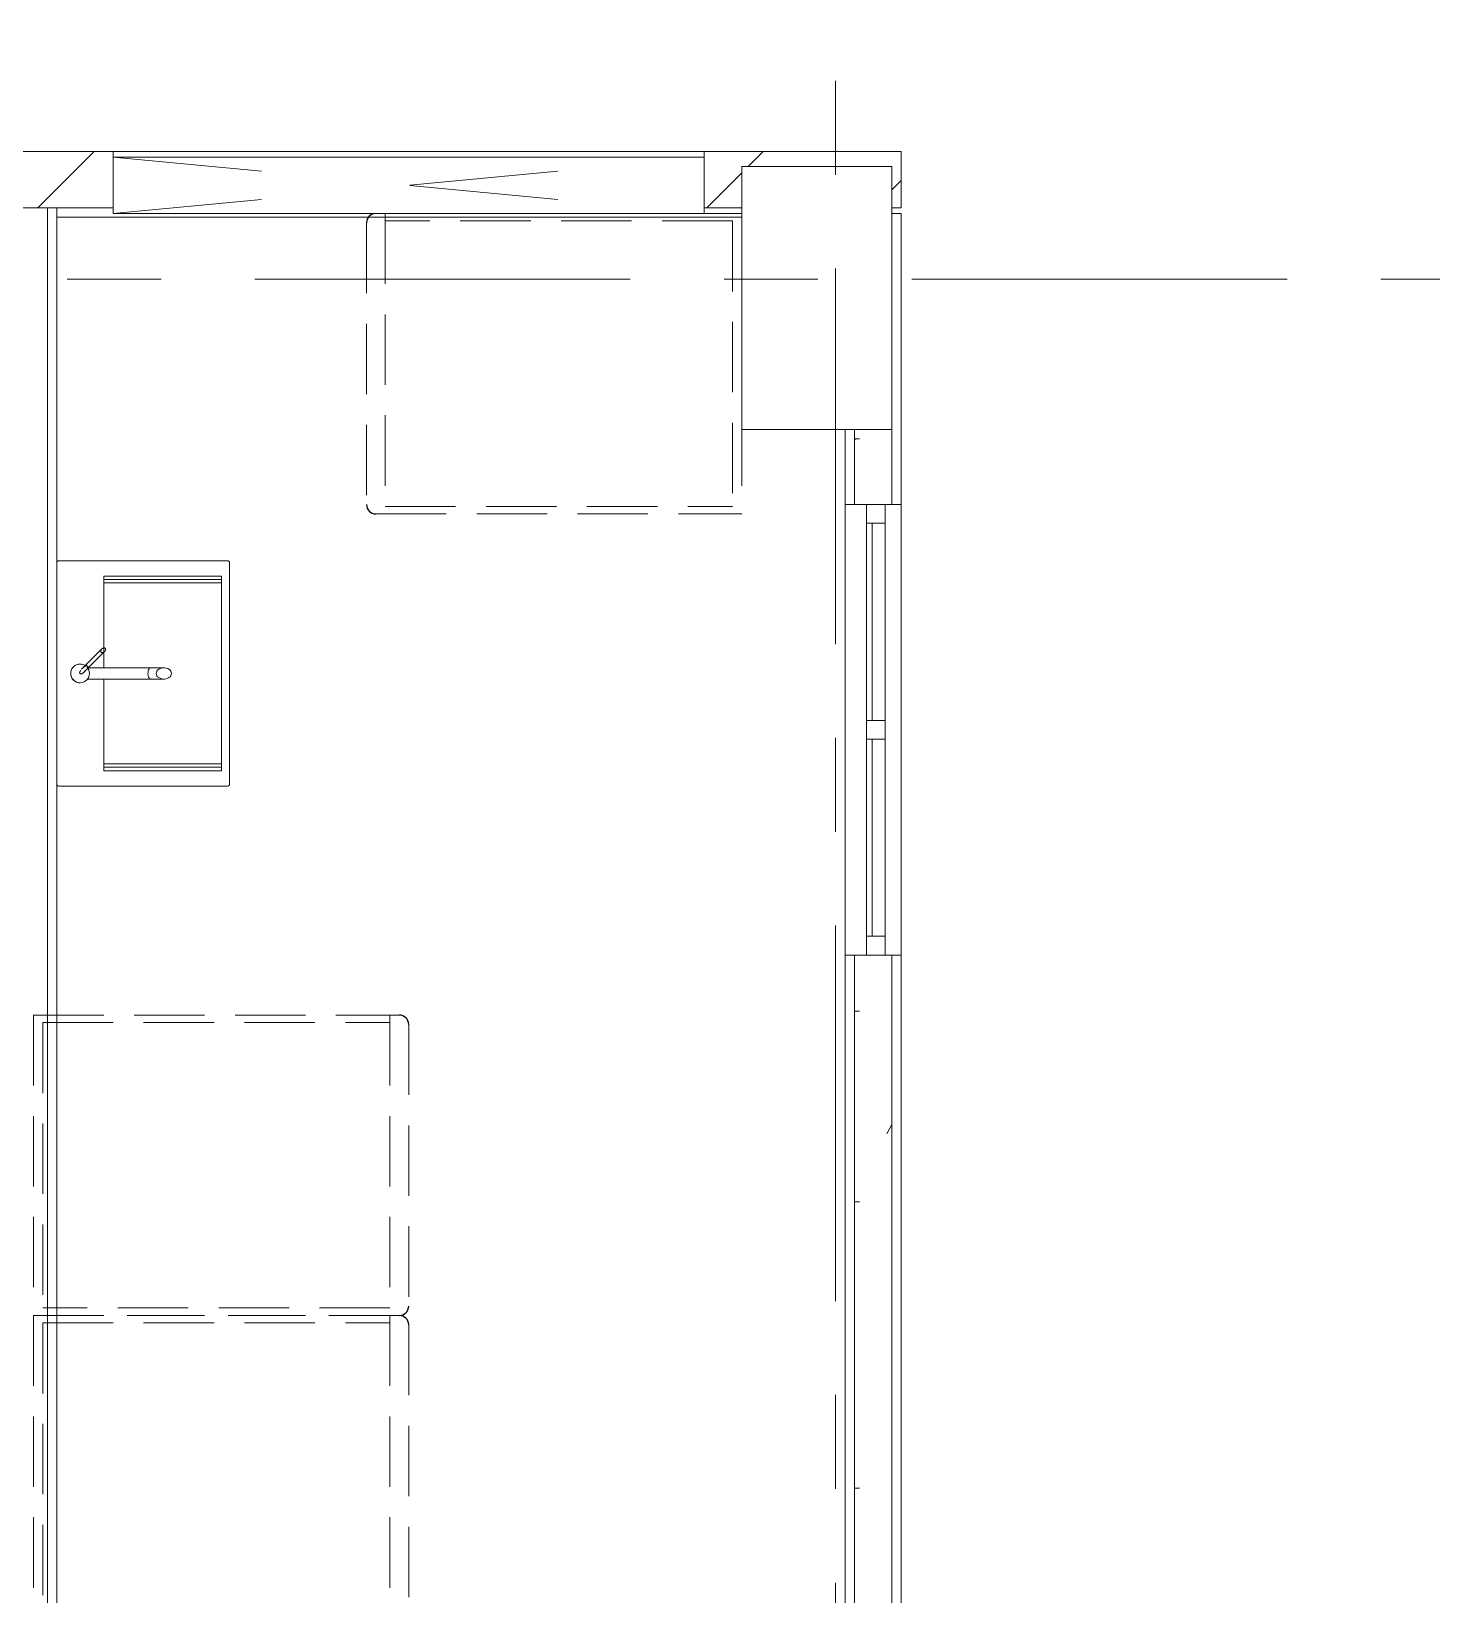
# Model space of a CAD drawing. Header units: millimetres. Extents: x -1834842 to 700335, y -490313101 to 518363.
# Drawn here: x -1236665 to -1232934, y 320866 to 325030 of the extents above; entities that cross this region are included whole.
import ezdxf

# ---------------------------------------------------------------- set-up
doc = ezdxf.new("R2010")
doc.units = ezdxf.units.MM
doc.header["$LTSCALE"] = 0.5
for name, pattern in [('Dash', [1587.5, 793.75, -793.75]), ('IDA - Grid Line', [3500, 2000, -500, 500, -500]), ('IDA - Hidden 065', [537.5, 375, -162.5])]:
    doc.linetypes.add(name, pattern=pattern)
for name, color, linetype, lineweight in [('0-1', 8, 'Continuous', 5), ('A-_WALL----_H-1', 7, 'Continuous', 9), ('A-_WALLPRTN_E', 8, 'Continuous', 9), ('S-_COLN----_E-2', 7, 'Continuous', 9)]:
    doc.layers.add(name, color=color, linetype=linetype, lineweight=lineweight)
doc.layers.add('0-LOWER ROOF', color=7, linetype='Continuous')
for name, color, linetype, lineweight, true_color in [('A-_DETA----_E-2', 6, 'IDA - Hidden 065', 9, 0xff00ff), ('A-_DETA----_E-3', 6, 'Continuous', 25, 0xff00ff), ('A-_FLOR----_E', 6, 'Continuous', 9, 0xff00ff), ('A-_WALL----_E', 6, 'Continuous', 9, 0xff00ff), ('A-_WALL----_E-1', 6, 'Continuous', 18, 0xff00ff), ('A-_WALL----_H-2', 9, 'Continuous', 9, 0x808080), ('A-_WALLPRTN_E-1', 6, 'Continuous', 18, 0xff00ff), ('A-_WIND----_E', 6, 'Continuous', 9, 0xff00ff), ('A-_WIND----_H', 6, 'Dash', 9, 0xff00ff), ('M-_SANIFIXR_E', 6, 'Continuous', 9, 0xff00ff), ('S-_ANOTGRID_E-1', 9, 'IDA - Grid Line', 9, 0x808080)]:
    doc.layers.add(name, color=color, linetype=linetype, lineweight=lineweight, true_color=true_color)

# ---------------------------------------------------------------- blocks, each defined once
blk = doc.blocks.new('1599_DB_A_BLK3_1STGD_R21_rvt-2-BLK 2 LOWER ROOF PLAN')
at = {"layer": 'A-_DETA----_E-2', "color": 8}
for p, q in [((-162011.4, -26602.4), (-162011.4, -27352.4)), ((-161011.4, -26577.4), (-161986.4, -26577.4)), ((-161961.4, -26577.4), (-161961.4, -27377.4)), ((-161036.4, -26597.4), (-161961.4, -26597.4)), ((-161036.4, -26597.4), (-161036.4, -27357.4)), ((-161011.4, -26577.4), (-161011.4, -27377.4)), ((-161961.4, -27357.4), (-161036.4, -27357.4)), ((-161986.4, -27377.4), (-161011.4, -27377.4)), ((-162898.9, -28712.4), (-161923.9, -28712.4)), ((-162898.9, -28712.4), (-162898.9, -29512.4)), ((-161948.9, -28712.4), (-161948.9, -29512.4)), ((-162873.9, -28732.4), (-161948.9, -28732.4)), ((-162873.9, -28732.4), (-162873.9, -29492.4)), ((-161898.9, -28737.4), (-161898.9, -29487.4)), ((-162898.9, -29512.4), (-161923.9, -29512.4)), ((-162898.9, -29512.4), (-162898.9, -30312.4)), ((-161923.9, -29512.4), (-162898.9, -29512.4)), ((-161948.9, -29492.4), (-162873.9, -29492.4)), ((-161948.9, -29512.4), (-161948.9, -30312.4)), ((-162873.9, -29532.4), (-161948.9, -29532.4)), ((-162873.9, -29532.4), (-162873.9, -30292.4)), ((-161898.9, -29537.4), (-161898.9, -30287.4))]:
    blk.add_line(p, q, dxfattribs=at)
at = {"layer": 'A-_DETA----_E-3', "color": 8}
for centre, start, end in [((-161986.4, -26602.4), 90, 180), ((-161986.4, -27352.4), 180, 270), ((-161923.9, -28737.4), 0, 90), ((-161923.9, -29487.4), 270, 0), ((-161923.9, -29537.4), 0, 90)]:
    blk.add_arc(centre, 25, start, end, dxfattribs=at)
at = {"layer": 'A-_FLOR----_E', "color": 8}
for p, q in [((-162686.4, -26562.4), (-162986.4, -26562.4)), ((-161011.4, -26562.4), (-161111.4, -26562.4)), ((-160711.4, -27352.4), (-160711.4, -27152.4)), ((-160711.4, -32402.4), (-160711.4, -28552.4))]:
    blk.add_line(p, q, dxfattribs=at)
at = {"layer": 'A-_WALL----_E', "color": 8}
for p, q in [((-162861.4, -26562.4), (-162961.4, -26562.4)), ((-162836.4, -26562.4), (-162861.4, -26562.4)), ((-160611.4, -27352.4), (-160611.4, -27052.4)), ((-160711.4, -27352.4), (-160711.4, -27152.4)), ((-160736.4, -28552.4), (-160736.4, -27352.4)), ((-160736.4, -27352.4), (-160586.4, -27352.4)), ((-160586.4, -27352.4), (-160586.4, -28552.4)), ((-160586.4, -28552.4), (-160736.4, -28552.4)), ((-160711.4, -32402.4), (-160711.4, -28552.4)), ((-160611.4, -35577.4), (-160611.4, -28552.4))]:
    blk.add_line(p, q, dxfattribs=at)
at = {"layer": 'A-_WALL----_E-1', "color": 8}
for p, q in [((-160586.4, -26577.4), (-160611.4, -26577.4)), ((-160611.4, -26577.4), (-160611.4, -27052.4)), ((-160586.4, -27352.4), (-160586.4, -26577.4)), ((-160736.4, -27152.4), (-160736.4, -27352.4)), ((-160736.4, -27352.4), (-160586.4, -27352.4)), ((-160736.4, -28552.4), (-160736.4, -32402.4)), ((-160586.4, -28552.4), (-160736.4, -28552.4)), ((-160586.4, -35577.4), (-160586.4, -28552.4))]:
    blk.add_line(p, q, dxfattribs=at)
at = {"layer": 'A-_WALL----_H-1', "color": 8}
for p, q in [((-160709.2, -27180.6), (-160711.4, -27176.8)), ((-160711.4, -27178), (-160698.2, -27178)), ((-160711.4, -28702), (-160698.2, -28702)), ((-160611.4, -29003.9), (-160625.4, -29028.2)), ((-160711.4, -29210), (-160698.2, -29210)), ((-160711.4, -29972), (-160698.2, -29972))]:
    blk.add_line(p, q, dxfattribs=at)
at = {"layer": 'A-_WALL----_H-2', "color": 8}
for p, q in [((-162886.9, -26562.4), (-162736.9, -26412.4)), ((-160994.8, -26452.4), (-160954.8, -26412.4)), ((-161104.8, -26562.4), (-161011.4, -26468.9)), ((-160611.4, -26514.4), (-160586.4, -26489.4))]:
    blk.add_line(p, q, dxfattribs=at)
at = {"layer": 'A-_WALLPRTN_E', "color": 8}
for p, q in [((-162686.4, -26412.4), (-161111.4, -26412.4)), ((-162686.4, -26562.4), (-162686.4, -26412.4)), ((-161111.4, -26412.4), (-161111.4, -26562.4)), ((-162986.4, -26562.4), (-162686.4, -26562.4)), ((-161111.4, -26562.4), (-161011.4, -26562.4)), ((-161011.4, -26587.4), (-161011.4, -26562.4)), ((-161011.4, -26587.4), (-162836.4, -26587.4))]:
    blk.add_line(p, q, dxfattribs=at)
at = {"layer": 'A-_WALLPRTN_E-1', "color": 8}
for p, q in [((-162686.4, -26412.4), (-166511.4, -26412.4)), ((-162686.4, -26562.4), (-162686.4, -26412.4)), ((-160586.4, -26412.4), (-161111.4, -26412.4)), ((-161111.4, -26412.4), (-161111.4, -26562.4)), ((-160586.4, -26562.4), (-160586.4, -26412.4)), ((-162861.4, -33137.4), (-162861.4, -26562.4)), ((-162861.4, -26562.4), (-162861.4, -33137.4)), ((-162836.4, -26562.4), (-162686.4, -26562.4)), ((-162836.4, -33137.4), (-162836.4, -26562.4)), ((-161111.4, -26562.4), (-161011.4, -26562.4)), ((-160611.4, -26562.4), (-160586.4, -26562.4))]:
    blk.add_line(p, q, dxfattribs=at)
at = {"layer": 'A-_WIND----_E', "color": 8}
for p, q in [((-161111.4, -26427.4), (-162686.4, -26427.4)), ((-162686.4, -26427.4), (-162686.4, -26577.4)), ((-162686.4, -26427.4), (-162686.4, -26577.4)), ((-161111.4, -26577.4), (-161111.4, -26427.4)), ((-161111.4, -26427.4), (-161111.4, -26577.4)), ((-162686.4, -26577.4), (-161111.4, -26577.4)), ((-160679.2, -27352.4), (-160679.2, -27402.4)), ((-160629.2, -27352.4), (-160679.2, -27352.4)), ((-160629.2, -27402.4), (-160629.2, -27352.4)), ((-160679.2, -27402.4), (-160629.2, -27402.4)), ((-160679.2, -27402.4), (-160679.2, -28502.4)), ((-160679.2, -27402.4), (-160629.2, -27402.4)), ((-160679.2, -28502.4), (-160679.2, -27402.4)), ((-160629.2, -27402.4), (-160679.2, -27402.4)), ((-160664.2, -27927.4), (-160664.2, -27402.4)), ((-160664.2, -27402.4), (-160629.2, -27402.4)), ((-160629.2, -27402.4), (-160629.2, -27927.4)), ((-160629.2, -28502.4), (-160629.2, -27402.4)), ((-160629.2, -27402.4), (-160629.2, -28502.4)), ((-160664.2, -27877.4), (-160664.2, -27452.4)), ((-160629.2, -27452.4), (-160629.2, -27877.4)), ((-160629.2, -27927.4), (-160679.2, -27927.4)), ((-160679.2, -27927.4), (-160679.2, -27977.4)), ((-160679.2, -27927.4), (-160679.2, -27977.4)), ((-160629.2, -27927.4), (-160664.2, -27927.4)), ((-160629.2, -27977.4), (-160629.2, -27927.4)), ((-160629.2, -27977.4), (-160629.2, -27927.4)), ((-160679.2, -27977.4), (-160629.2, -27977.4)), ((-160664.2, -28502.4), (-160664.2, -27977.4)), ((-160664.2, -27977.4), (-160629.2, -27977.4)), ((-160629.2, -27977.4), (-160629.2, -28502.4)), ((-160664.2, -28452.4), (-160664.2, -28027.4)), ((-160629.2, -28027.4), (-160629.2, -28452.4)), ((-160629.2, -28502.4), (-160679.2, -28502.4)), ((-160679.2, -28502.4), (-160679.2, -28552.4)), ((-160629.2, -28502.4), (-160679.2, -28502.4)), ((-160629.2, -28502.4), (-160679.2, -28502.4)), ((-160629.2, -28502.4), (-160664.2, -28502.4)), ((-160629.2, -28552.4), (-160629.2, -28502.4)), ((-160679.2, -28552.4), (-160629.2, -28552.4))]:
    blk.add_line(p, q, dxfattribs=at)
at = {"layer": 'A-_WIND----_H', "color": 8}
for p, q in [((-162686.4, -26577.4), (-161111.4, -26427.4)), ((-162686.4, -26427.4), (-161111.4, -26577.4))]:
    blk.add_line(p, q, dxfattribs=at)
at = {"layer": 'M-_SANIFIXR_E', "color": 8}
for p, q in [((-162836.4, -27507.4), (-162836.4, -28097.4)), ((-162381.4, -27502.4), (-162831.4, -27502.4)), ((-162376.4, -28097.4), (-162376.4, -27507.4)), ((-162711.4, -27788.3), (-162711.4, -27543.3)), ((-162711.4, -27543.3), (-162397.8, -27543.3)), ((-162711.4, -27552.4), (-162397.8, -27552.4)), ((-162711.4, -27552.4), (-162397.8, -27552.4)), ((-162711.4, -27788.3), (-162711.4, -27561.5)), ((-162711.4, -27561.5), (-162397.8, -27561.5)), ((-162397.8, -27543.3), (-162397.8, -28061.5)), ((-162397.8, -27561.5), (-162397.8, -28043.3)), ((-162716.2, -27737.1), (-162770.3, -27791.2)), ((-162763.2, -27798.3), (-162709.1, -27744.2)), ((-162756.5, -27778.2), (-162765.8, -27787.6)), ((-162765.8, -27787.6), (-162760.1, -27781.9)), ((-162752.4, -27786.7), (-162757.7, -27781.4)), ((-162586.3, -27787.4), (-162754, -27787.4)), ((-162551.3, -27787.4), (-162586.3, -27787.4)), ((-162754.4, -27817.4), (-162586.3, -27817.4)), ((-162711.4, -28061.5), (-162711.4, -27816.5)), ((-162711.4, -28043.3), (-162711.4, -27816.5)), ((-162586.3, -27817.4), (-162551.3, -27817.4)), ((-162711.4, -28043.3), (-162397.8, -28043.3)), ((-162711.4, -28052.4), (-162397.8, -28052.4)), ((-162711.4, -28052.4), (-162397.8, -28052.4)), ((-162397.8, -28061.5), (-162711.4, -28061.5)), ((-162831.4, -28102.4), (-162381.4, -28102.4)), ((-162831.4, -28102.4), (-162381.4, -28102.4))]:
    blk.add_line(p, q, dxfattribs=at)
at = {"layer": 'M-_SANIFIXR_E', "color": 8, "flags": 128}
for points in [[(-162718, -27746), (-162718.6, -27745.2), (-162718.9, -27744.2), (-162719.1, -27743.1), (-162718.9, -27741.9), (-162718.6, -27740.7), (-162718, -27739.4), (-162717.2, -27738.2), (-162716.2, -27737.1), (-162715.1, -27736.2), (-162713.9, -27735.4), (-162712.7, -27734.8), (-162711.4, -27734.4), (-162710.2, -27734.3), (-162709.1, -27734.4), (-162708.2, -27734.8), (-162707.4, -27735.4)], [(-162707.4, -27735.4), (-162706.8, -27736.1), (-162706.4, -27737.1), (-162706.3, -27738.2), (-162706.4, -27739.4), (-162706.8, -27740.7), (-162707.4, -27741.9), (-162708.2, -27743.1), (-162709.1, -27744.2), (-162710.3, -27745.2), (-162711.4, -27746), (-162712.7, -27746.6), (-162713.9, -27746.9), (-162715.1, -27747), (-162716.2, -27746.9), (-162717.2, -27746.6), (-162718, -27746)], [(-162775.8, -27800.8), (-162775.6, -27799.6), (-162775.2, -27798.3), (-162774.6, -27796.9), (-162773.7, -27795.4), (-162772.7, -27793.9)], [(-162760.9, -27795.6), (-162762.2, -27797.2), (-162763.7, -27798.7), (-162765.2, -27800.1), (-162766.9, -27801.3), (-162768.5, -27802.3), (-162770, -27803.1), (-162771.5, -27803.6), (-162772.8, -27803.8)], [(-162571.6, -27802.4), (-162571.2, -27799.3), (-162569.9, -27796.3), (-162567.8, -27793.6), (-162564.9, -27791.2), (-162561.5, -27789.4), (-162557.6, -27788.1), (-162553.4, -27787.5), (-162549.1, -27787.5), (-162545, -27788.1), (-162541.1, -27789.4), (-162537.6, -27791.2), (-162534.8, -27793.6), (-162532.7, -27796.3), (-162531.4, -27799.3), (-162530.9, -27802.4)], [(-162530.9, -27802.4), (-162531.4, -27805.5), (-162532.7, -27808.5), (-162534.8, -27811.2), (-162537.6, -27813.5), (-162541.1, -27815.4), (-162545, -27816.6), (-162549.1, -27817.3), (-162553.4, -27817.3), (-162557.6, -27816.6), (-162561.5, -27815.4), (-162564.9, -27813.5), (-162567.8, -27811.2), (-162569.9, -27808.5), (-162571.2, -27805.5), (-162571.6, -27802.4)]]:
    blk.add_lwpolyline(points, dxfattribs=at)
at = {"layer": 'M-_SANIFIXR_E', "color": 8}
for centre, radius, start, end in [((-162831.4, -27507.4), 5, 90, 180), ((-162381.4, -27507.4), 5, 0, 90), ((-162774.4, -27802.4), 25, 90, 270), ((-162774.4, -27802.4), 25, 122.5087, 270), ((-162774.4, -27802.4), 25, 90, 120), ((-162774.4, -27802.4), 25, 57.3783, 90), ((-162774.4, -27802.4), 25, 270, 34.7861), ((-162774.4, -27802.4), 25, 34.7231, 43.2461), ((-162831.4, -28097.4), 5, 180, 270), ((-162381.4, -28097.4), 5, 270, 0)]:
    blk.add_arc(centre, radius, start, end, dxfattribs=at)
for centre, major_axis, ratio, start_param, end_param in [((-162772.9, -27800.9), (3.54, -3.54), 0.422618, 4.268911, 4.712389), ((-162772.9, -27800.9), (3.54, -3.54), 0.422618, 4.712389, 5.155867), ((-162586.3, -27802.4), (0, -15), 0.481984, 2.879793, 4.712389), ((-162586.3, -27802.4), (0, -15), 0.481984, 2.879793, 4.712389), ((-162586.3, -27802.4), (0, -15), 0.481984, 4.712389, 6.544985), ((-162586.3, -27802.4), (0, 15), 0.481984, 1.570796, 3.403392)]:
    blk.add_ellipse(centre, major_axis=major_axis, ratio=ratio, start_param=start_param, end_param=end_param, dxfattribs=at)
for points in [[(-162834.9, -27503.8), (-162835.2, -27504.1), (-162835.6, -27504.6), (-162835.9, -27505.2), (-162836, -27505.5)], [(-162833.2, -27502.7), (-162833.5, -27502.9), (-162834.1, -27503.2), (-162834.7, -27503.6), (-162834.9, -27503.8)], [(-162377.8, -27503.8), (-162378.1, -27503.6), (-162378.6, -27503.2), (-162379.2, -27502.9), (-162379.5, -27502.7)], [(-162376.7, -27505.5), (-162376.8, -27505.2), (-162377.2, -27504.6), (-162377.6, -27504.1), (-162377.8, -27503.8)]]:
    blk.add_open_spline(points, degree=3, dxfattribs=at)
for points, knots in [([(-162751.3, -27792.7), (-162751.4, -27792.5), (-162751.5, -27792.2), (-162751.8, -27791.7), (-162752.2, -27790.8), (-162752.6, -27790.1), (-162752.8, -27789.7)], [0.2222222, 0.2222222, 0.2222222, 0.2222222, 0.2361111, 0.25, 0.2777778, 0.3333333, 0.3333333, 0.3333333, 0.3333333]), ([(-162752.8, -27815), (-162752.6, -27814.6), (-162752.2, -27814), (-162751.8, -27813.1), (-162751.5, -27812.5), (-162751.4, -27812.2), (-162751.3, -27812.1)], [0.6666667, 0.6666667, 0.6666667, 0.6666667, 0.7222222, 0.75, 0.7638889, 0.7777778, 0.7777778, 0.7777778, 0.7777778]), ([(-162836, -28099.3), (-162835.9, -28099.6), (-162835.6, -28100), (-162835.2, -28100.6), (-162834.8, -28101), (-162834.5, -28101.3), (-162834.1, -28101.5), (-162834, -28101.6), (-162833.9, -28101.7)], [0.2857143, 0.2857143, 0.2857143, 0.2857143, 0.4285714, 0.5, 0.5714286, 0.6428571, 0.6785714, 0.7142857, 0.7142857, 0.7142857, 0.7142857]), ([(-162378.8, -28101.7), (-162378.8, -28101.6), (-162378.6, -28101.5), (-162378.3, -28101.3), (-162377.9, -28101), (-162377.5, -28100.6), (-162377.2, -28100.1), (-162376.9, -28099.7), (-162376.8, -28099.4), (-162376.8, -28099.3)], [0.2857143, 0.2857143, 0.2857143, 0.2857143, 0.3214286, 0.3571429, 0.4285714, 0.5, 0.5714286, 0.6785714, 0.7142857, 0.7142857, 0.7142857, 0.7142857])]:
    blk.add_open_spline(points, degree=3, knots=knots, dxfattribs=at)
at = {"layer": 'S-_COLN----_E-2', "color": 8}
for p, q in [((-160611.4, -26452.4), (-161011.4, -26452.4)), ((-161011.4, -26452.4), (-161011.4, -27152.4)), ((-160611.4, -27152.4), (-160611.4, -26452.4)), ((-161011.4, -27152.4), (-160611.4, -27152.4))]:
    blk.add_line(p, q, dxfattribs=at)
blk = doc.blocks.new('BLK2-LOWER ROOF')
at = {"layer": 'S-_ANOTGRID_E-1'}
blk.add_line((-71464.8, -19724.1), (-71464.8, -132449.9), dxfattribs=at)
at = {"layer": 'S-_ANOTGRID_E-1', "color": 8}
blk.add_line((-85262, -26752.4), (-54403.5, -26752.4), dxfattribs=at)
at = {"layer": '0-1'}
blk.add_blockref('1599_DB_A_BLK3_1STGD_R21_rvt-2-BLK 2 LOWER ROOF PLAN', (89296.6, 0), dxfattribs=at)

msp = doc.modelspace()

# ---------------------------------------------------------------- block references
at = {"layer": '0-LOWER ROOF', "color": 6}
msp.add_blockref('BLK2-LOWER ROOF', (-1163057.1, 351121.7), dxfattribs=at)

doc.saveas('drawing.dxf')
